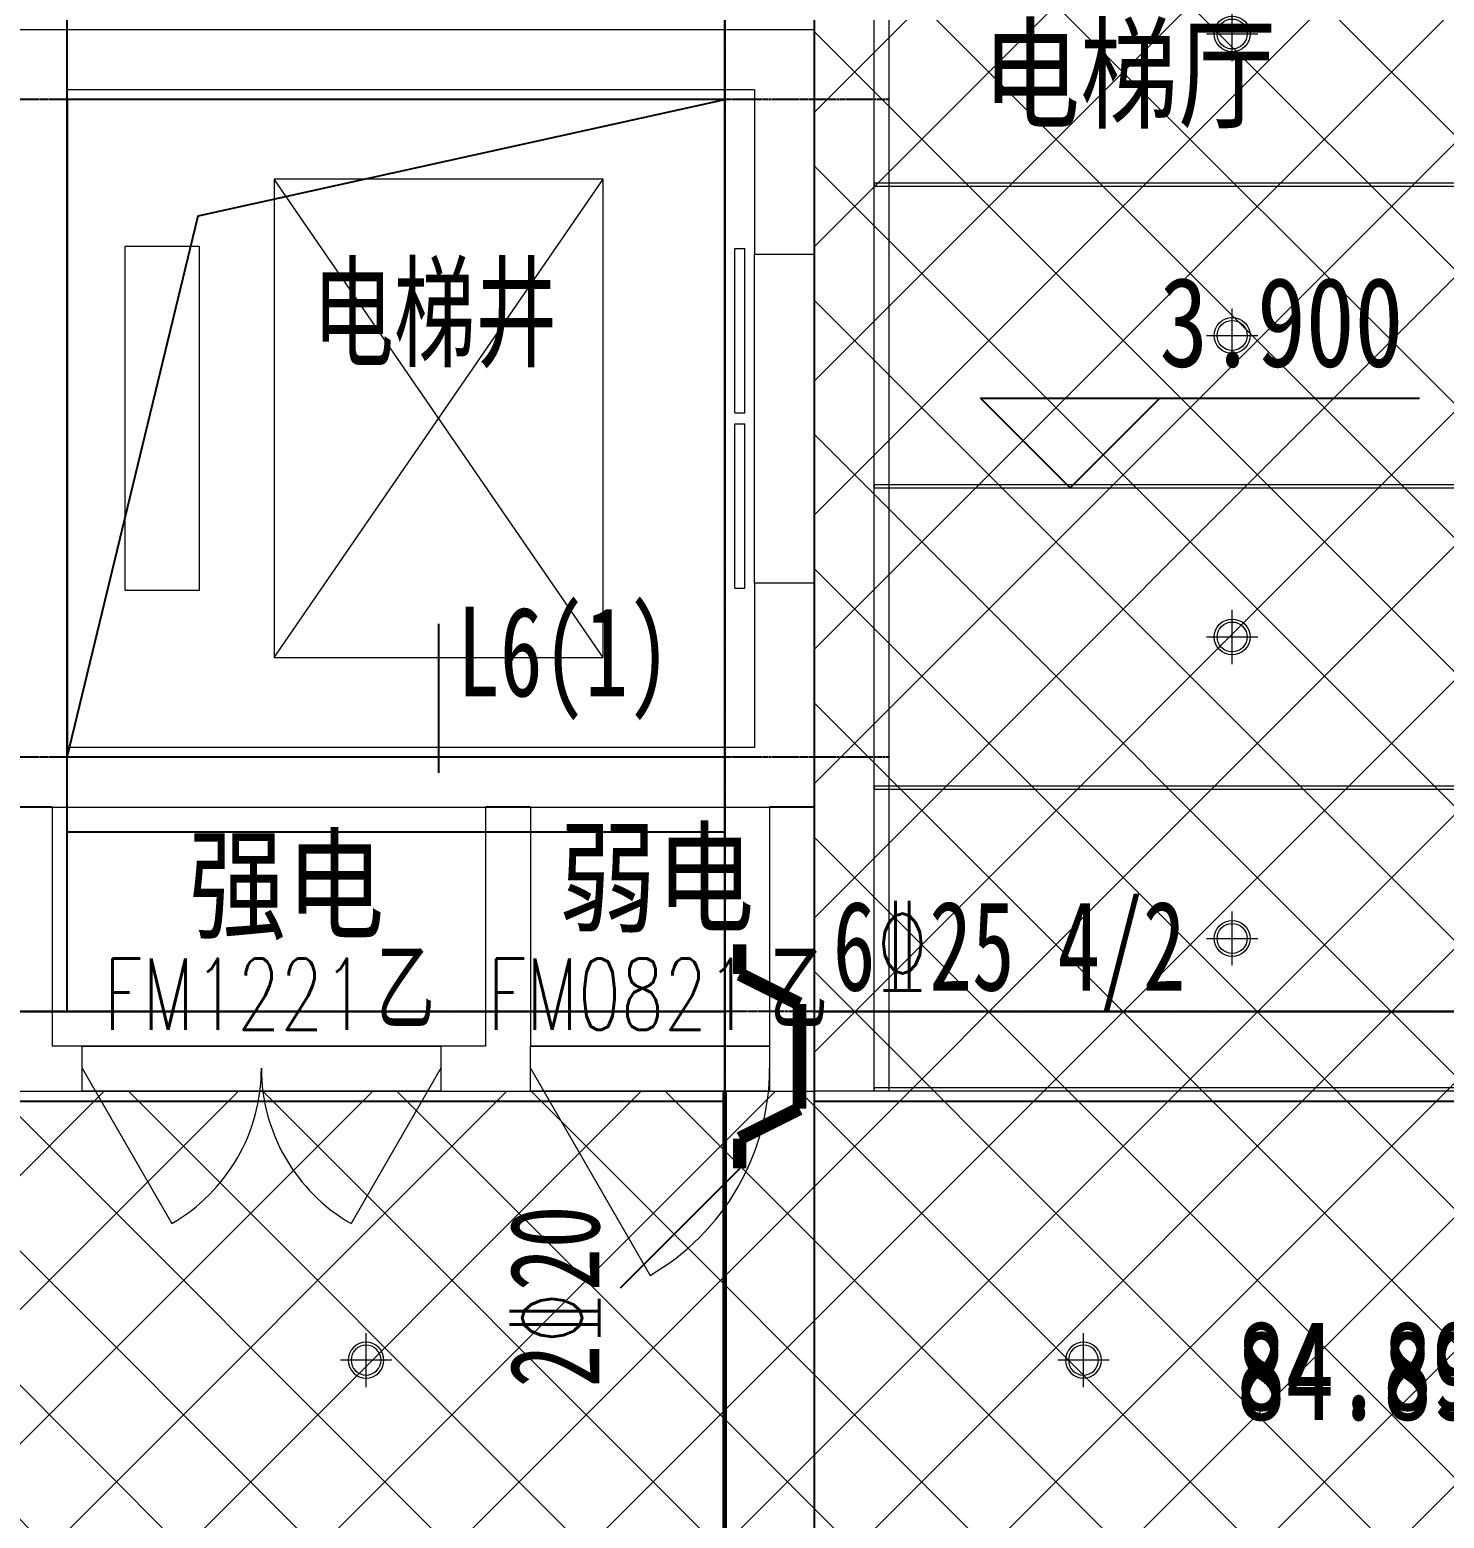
# Model space of a CAD drawing. Header units: millimetres. Extents: x 33621 to 401573, y -91663 to 133135.
# Drawn here: x 108372 to 113104, y 50617 to 55595 of the extents above; entities that cross this region are included whole.
import ezdxf

# ---------------------------------------------------------------- set-up
doc = ezdxf.new("R2010")
doc.units = ezdxf.units.MM
doc.header["$LTSCALE"] = 10
for name, pattern in [('CENTER2', [1.125, 0.75, -0.125, 0.125, -0.125]), ('DASHDOT2', [0.5, 0.25, -0.125, 0, -0.125]), ('DOTE', [2.42, 2, -0.2, 0.02, -0.2])]:
    doc.linetypes.add(name, pattern=pattern)
doc.layers.get('0').update_dxf_attribs({"color": 253})
doc.layers.add('0a', color=253, linetype='Continuous', plot=False)
for name, color, linetype in [('DIM_ELEV', 253, 'Continuous'), ('GRID', 253, 'CENTER2'), ('S_SBLABELHANGER', 253, 'Continuous'), ('S_SUBBEAMHANGER', 253, 'Continuous'), ('WINDOW_TEXT', 253, 'Continuous'), ('梁', 253, 'Continuous'), ('梁原位标注', 253, 'Continuous'), ('梁集中标注', 253, 'Continuous'), ('次梁', 253, 'Continuous'), ('洞口边线', 253, 'Continuous')]:
    doc.layers.add(name, color=color, linetype=linetype)
for name, color, linetype, lineweight in [('DOOR【门】', 253, 'Continuous', 0), ('DS-4BS-FINISH【墙完成线】', 253, 'Continuous', 0), ('FC-FLOOR【地材分格】', 253, 'Continuous', 0), ('RC-FIN【天花轮廓线】', 253, 'Continuous', 0), ('RC-LIGHT【天花灯具】', 253, 'Continuous', 0), ('RC-LIGHT【灯带】', 253, 'DASHDOT2', 0), ('RC-Modelling【天花造型】', 253, 'Continuous', 0), ('RC-STR【天花细线】', 253, 'Continuous', 0), ('RC-Text【天花文字】', 253, 'Continuous', 0), ('STAIR', 253, 'Continuous', 0), ('WALL', 253, 'Continuous', 0)]:
    doc.layers.add(name, color=color, linetype=linetype, lineweight=lineweight)
doc.styles.add('_TCH_WINDOW', font='SIMPLEX', dxfattribs={"bigfont": 'GBCBIG'})
doc.styles.add('XZC', font='SIMPLEX.SHX', dxfattribs={"width": 0.7, "bigfont": 'hztxt.shx'})
doc.styles.add('文字', font='')
doc.styles.get('文字').set_extended_font_data('SimSun')
doc.linetypes.add('LED_LINE', pattern='A,12.7,-5.08,["LED",XZC,S=2.54,R=0,X=-2.54,Y=-1.27],-6.35', length=24.13)

# ---------------------------------------------------------------- blocks, each defined once
blk = doc.blocks.new('$TCHSYS$LDOR22D')
for p, q in [((-0.5167, 0.8333), (-0.0167, 0.8333)), ((-0.5167, 0.8333), (-0.5167, 0.6667)), ((-0.0167, 0.8333), (-0.0167, 0.6667)), ((0.0167, 0.8333), (0.0167, 0.6667)), ((0.0167, 0.8333), (0.5167, 0.8333)), ((0.5167, 0.8333), (0.5167, 0.6667)), ((-0.5167, 0.6667), (-0.0167, 0.6667)), ((0.0167, 0.6667), (0.5167, 0.6667)), ((-0.5, 0.5), (0.5, 0.5))]:
    blk.add_line(p, q)
blk = doc.blocks.new('$DorLib2D$00000214')
at = {"color": 0}
blk.add_line((0.5, 0), (0, 0.866), dxfattribs=at)
blk.add_arc((0.5, 0), 1, 120, 180, dxfattribs=at)
blk = doc.blocks.new('$DorLib2D$00000215')
at = {"color": 0}
for p, q in [((-0.5, 0), (-0.25, 0.433)), ((0.5, 0), (0.25, 0.433))]:
    blk.add_line(p, q, dxfattribs=at)
for centre, start, end in [((-0.5, 0), 0, 60), ((0.5, 0), 120, 180)]:
    blk.add_arc(centre, 0.5, start, end, dxfattribs=at)
blk = doc.blocks.new('海龙0425175846')
at = {"layer": 'GRID', "ltscale": 0.01}
for p, q in [((268.442, 257.02), (268.442, 41.97)), ((273.938, 207.52), (240.549, 207.52)), ((273.938, 185.52), (240.549, 185.52)), ((497.558, 177.02), (-487.558, 177.02))]:
    blk.add_line(p, q, dxfattribs=at)
at = {"layer": 'S_SBLABELHANGER'}
blk.add_line((268.942, 171.77), (264.942, 167.77), dxfattribs=at)
at = {"layer": 'S_SUBBEAMHANGER', "const_width": 0.45}
for points in [[(268.942, 178.27), (268.942, 179.27)], [(270.942, 177.27), (268.942, 178.27)], [(270.942, 173.77), (270.942, 177.27)], [(268.942, 172.77), (270.942, 173.77)], [(268.942, 171.77), (268.942, 172.77)]]:
    blk.add_lwpolyline(points, dxfattribs=at)
at = {"layer": '梁', "ltscale": 0.01}
for p, q in [((268.442, 156.02), (268.442, 234.02)), ((271.442, 156.02), (271.442, 234.02)), ((197.942, 177.02), (268.442, 177.02)), ((271.442, 177.02), (338.942, 177.02)), ((197.942, 174.02), (268.442, 174.02)), ((271.442, 174.02), (338.942, 174.02))]:
    blk.add_line(p, q, dxfattribs=at)
at = {"layer": '梁集中标注'}
blk.add_line((258.877, 184.997), (258.877, 189.985), dxfattribs=at)
at = {"layer": '次梁'}
for p, q in [((246.442, 177.02), (246.442, 237.02)), ((268.442, 207.52), (246.442, 207.52)), ((268.442, 185.52), (246.442, 185.52)), ((268.442, 183.02), (246.442, 183.02))]:
    blk.add_line(p, q, dxfattribs=at)
at = {"layer": '洞口边线'}
blk.add_lwpolyline([(268.442, 207.52), (246.442, 207.52), (246.442, 185.52), (250.831, 203.631), (268.442, 207.52)], dxfattribs=at)
at = {"width": 0.7}
blk.add_text('电梯井', height=3, dxfattribs=at).set_placement((254.645, 198.896))
at = {"layer": 'S_SBLABELHANGER', "width": 0.7}
blk.add_text('2%%13220', height=3, rotation=90, dxfattribs=at).set_placement((264.242, 164.445))
at = {"layer": '梁原位标注', "width": 0.7}
blk.add_text('6%%13225 4/2', height=3, dxfattribs=at).set_placement((272.055, 177.72))
at = {"layer": '梁集中标注', "width": 0.7}
blk.add_text('L6(1)', height=3, dxfattribs=at).set_placement((259.49, 187.56))
blk = doc.blocks.new('圆形筒灯')
at = {"color": 251, "linetype": 'DOTE', "ltscale": 43.504693}
blk.add_line((0, 90.6), (0, -90.6), dxfattribs=at)
at = {"color": 251, "linetype": 'DOTE', "ltscale": 41.297046}
blk.add_line((86, 0), (-86, 0), dxfattribs=at)
blk.add_ellipse((0, 0), major_axis=(-42.4, 42.4), ratio=1, start_param=2.355868237233172, end_param=8.639053544412757)
at = {"color": 251}
blk.add_ellipse((0, 0), major_axis=(35.4, 35.4), ratio=1, start_param=5.49871431692557, end_param=11.78189962410516, dxfattribs=at)
blk = doc.blocks.new('ZL_0603185999')
at = {"layer": 'RC-FIN【天花轮廓线】'}
blk.add_lwpolyline([(1612.5, -6100), (1412.5, -6100), (1412.5, -50)], dxfattribs=at)
at = {"layer": 'RC-LIGHT【灯带】', "linetype": 'LED_LINE', "ltscale": 0.015}
blk.add_lwpolyline([(1362.5, -6100), (1362.5, -50)], dxfattribs=at)
at = {"layer": 'RC-STR【天花细线】'}
for points in [[(1412.5, -3075), (-932.5, -3075), (-932.5, -3065), (1412.5, -3065)], [(1412.5, -4083.3), (-932.5, -4083.3), (-932.5, -4073.3), (1412.5, -4073.3)], [(1412.5, -5091.7), (-932.5, -5091.7), (-932.5, -5081.7), (1412.5, -5081.7)], [(1412.5, -6100), (-1612.5, -6100), (-1612.5, -6090), (1412.5, -6090)]]:
    blk.add_lwpolyline(points, close=True, dxfattribs=at)
at = {"layer": 'RC-LIGHT【天花灯具】', "xscale": -1, "rotation": 180}
for p in [(215, -2565.8), (215, -3574.2), (215, -4582.5), (215, -5590.8)]:
    blk.add_blockref('圆形筒灯', p, dxfattribs=at)

msp = doc.modelspace()

# ---------------------------------------------------------------- hatches: boundary and pattern name
at = {"layer": 'FC-FLOOR【地材分格】'}
h = msp.add_hatch(dxfattribs=at)
h.set_pattern_fill('ANSI37', color=256, scale=100, double=1)
h.paths.add_polyline_path([(131996.5, 52046.4), (131996.5, 49795.3), (125396.5, 49795.3), (125396.5, 50245.3), (124796.5, 50245.3), (124796.5, 49795.3), (118196.5, 49795.3), (118196.5, 50245.3), (117596.5, 50245.3), (117596.5, 49795.3), (110996.5, 49795.3), (110996.5, 50245.3), (110396.5, 50245.3), (110396.5, 49795.3), (103796.5, 49795.3), (103796.5, 50245.3), (103571.5, 50245.3), (103571.5, 52045.3), (110996.5, 52045.3), (110996.5, 58345.3), (114221.5, 58345.3), (114221.5, 52045.3)])

# ---------------------------------------------------------------- linework, layer by layer
at = {"layer": 'DIM_ELEV'}
for p, q in [((111851.6, 54062.6), (111551.6, 54362.6)), ((111551.6, 54362.6), (113020.5, 54362.6)), ((111851.6, 54062.6), (112151.6, 54362.6))]:
    msp.add_line(p, q, dxfattribs=at)
at = {"layer": 'DOOR【门】'}
for p, q in [((109746.5, 52195.3), (108546.5, 52195.3)), ((110846.5, 52195.3), (110046.5, 52195.3)), ((109746.5, 52045.3), (108546.5, 52045.3)), ((110846.5, 52045.3), (110046.5, 52045.3))]:
    msp.add_line(p, q, dxfattribs=at)
at = {"layer": 'DS-4BS-FINISH【墙完成线】'}
msp.add_lwpolyline([(131996.5, 52046.4), (131996.5, 49795.3), (125396.5, 49795.3), (125396.5, 50245.3), (124796.5, 50245.3), (124796.5, 49795.3), (118196.5, 49795.3), (118196.5, 50245.3), (117596.5, 50245.3), (117596.5, 49795.3), (110996.5, 49795.3), (110996.5, 50245.3), (110396.5, 50245.3), (110396.5, 49795.3), (103796.5, 49795.3), (103796.5, 50245.3), (103571.5, 50245.3), (103571.5, 52045.3), (110996.5, 52045.3), (110996.5, 58345.3), (114221.5, 58345.3), (114221.5, 52045.3), (131996.5, 52046.4)], dxfattribs=at)
at = {"layer": 'RC-FIN【天花轮廓线】'}
for points in [[(110796.5, 54844.1), (110996.5, 54844.1), (110996.5, 53744.1), (110796.5, 53744.1)], [(108546.5, 52195.3), (109746.5, 52195.3), (109746.5, 52045.3), (108546.5, 52045.3)], [(110046.5, 52195.3), (110846.5, 52195.3), (110846.5, 52045.3), (110046.5, 52045.3)]]:
    msp.add_lwpolyline(points, close=True, dxfattribs=at)
at = {"layer": 'RC-STR【天花细线】'}
msp.add_lwpolyline([(110691.5, 52045.3), (110701.5, 52045.3), (110701.5, 50245.3), (110691.5, 50245.3)], close=True, dxfattribs=at)
at = {"layer": 'STAIR'}
for p, q in [((110289.3, 53495.3), (109189.3, 55095.3)), ((109189.3, 53495.3), (110289.3, 55095.3)), ((109189.3, 55095.3), (109189.3, 53495.3)), ((110289.3, 55095.3), (109189.3, 55095.3)), ((110289.3, 53495.3), (110289.3, 55095.3)), ((108689.3, 54870.3), (108689.3, 53720.3)), ((108939.3, 54870.3), (108689.3, 54870.3)), ((108939.3, 53720.3), (108939.3, 54870.3)), ((108689.3, 53720.3), (108939.3, 53720.3)), ((109189.3, 53495.3), (110289.3, 53495.3))]:
    msp.add_line(p, q, dxfattribs=at)
at = {"layer": 'WALL', "color": 6}
for p, q in [((110996.5, 55594.1), (108296.5, 55594.1)), ((110996.5, 54844.1), (110996.5, 55594.1)), ((110796.5, 55394.1), (108496.5, 55394.1)), ((108496.5, 55394.1), (108496.5, 53194.1)), ((110796.5, 55394.1), (110796.5, 54844.1)), ((110796.5, 54844.1), (110996.5, 54844.1)), ((110996.5, 53744.1), (110796.5, 53744.1)), ((110796.5, 53744.1), (110796.5, 53194.1)), ((110996.5, 52994.1), (110996.5, 53744.1)), ((110796.5, 53194.1), (108496.5, 53194.1)), ((108446.5, 52995.3), (108296.5, 52995.3)), ((110996.5, 52994.1), (108296.5, 52994.1)), ((108446.5, 52995.3), (108446.5, 52195.3)), ((109896.5, 52995.3), (109896.5, 52195.3)), ((110046.5, 52995.3), (109896.5, 52995.3)), ((110046.5, 52995.3), (110046.5, 52195.3)), ((110846.5, 52995.3), (110846.5, 52195.3)), ((110996.5, 52995.3), (110846.5, 52995.3)), ((110996.5, 52995.3), (110996.5, 52045.3)), ((108546.5, 52195.3), (108446.5, 52195.3)), ((108546.5, 52045.3), (108546.5, 52195.3)), ((109896.5, 52195.3), (109746.5, 52195.3)), ((109746.5, 52195.3), (109746.5, 52045.3)), ((110046.5, 52045.3), (110046.5, 52195.3)), ((110846.5, 52195.3), (110846.5, 52045.3)), ((108371.5, 52045.3), (108546.5, 52045.3)), ((109746.5, 52045.3), (109971.5, 52045.3)), ((109971.5, 52045.3), (110046.5, 52045.3)), ((110846.5, 52045.3), (110996.5, 52045.3))]:
    msp.add_line(p, q, dxfattribs=at)

# ---------------------------------------------------------------- block references
at = {"layer": '0a', "xscale": 100, "yscale": 100, "zscale": 100}
msp.add_blockref('海龙0425175846', (83852.3, 34609.4), dxfattribs=at)
at = {"layer": 'DOOR【门】'}
for name, p, xscale, yscale, zscale, rotation in [('$TCHSYS$LDOR22D', (110896.5, 54295.3), -1100, -200, -1100, 270), ('$DorLib2D$00000215', (109146.5, 52121.4), 1200, 1200, 1200, 180), ('$DorLib2D$00000214', (110446.5, 52121.4), 800, 800, 800, 180)]:
    msp.add_blockref(name, p, dxfattribs=dict(at, xscale=xscale, yscale=yscale, zscale=zscale, rotation=rotation))
at = {"layer": 'RC-LIGHT【天花灯具】', "xscale": -1, "rotation": 180}
for p in [(109496.5, 51145.3), (111896.5, 51145.3)]:
    msp.add_blockref('圆形筒灯', p, dxfattribs=at)
at = {"layer": 'RC-Modelling【天花造型】', "xscale": -1}
msp.add_blockref('ZL_0603185999', (112609, 58146.4), dxfattribs=at)

# ---------------------------------------------------------------- texts
at = {"layer": 'RC-Text【天花文字】', "style": '文字', "width": 0.8}
for s, p in [('电梯厅', (111557.9, 55296.7)), ('3.900', (112150.5, 54467.6)), ('强电', (108902.7, 52585.5)), ('弱电', (110140.5, 52608.1)), ('84.89㎡', (112409.1, 50977.8)), ('84.89㎡', (112409.1, 50945.1))]:
    msp.add_text(s, height=300, dxfattribs=at).set_placement(p)
at = {"layer": 'WINDOW_TEXT', "style": '_TCH_WINDOW'}
for p in [(109531, 52250.3), (110847, 52250.3)]:
    msp.add_text('乙', height=270.1, dxfattribs=at).set_placement(p)
at = {"layer": 'WINDOW_TEXT', "style": '_TCH_WINDOW', "width": 0.705882}
for s, p in [('FM1221', (108619, 52250.3)), ('FM0821', (109903, 52250.3))]:
    msp.add_text(s, height=238, dxfattribs=at).set_placement(p)

doc.saveas('drawing.dxf')
